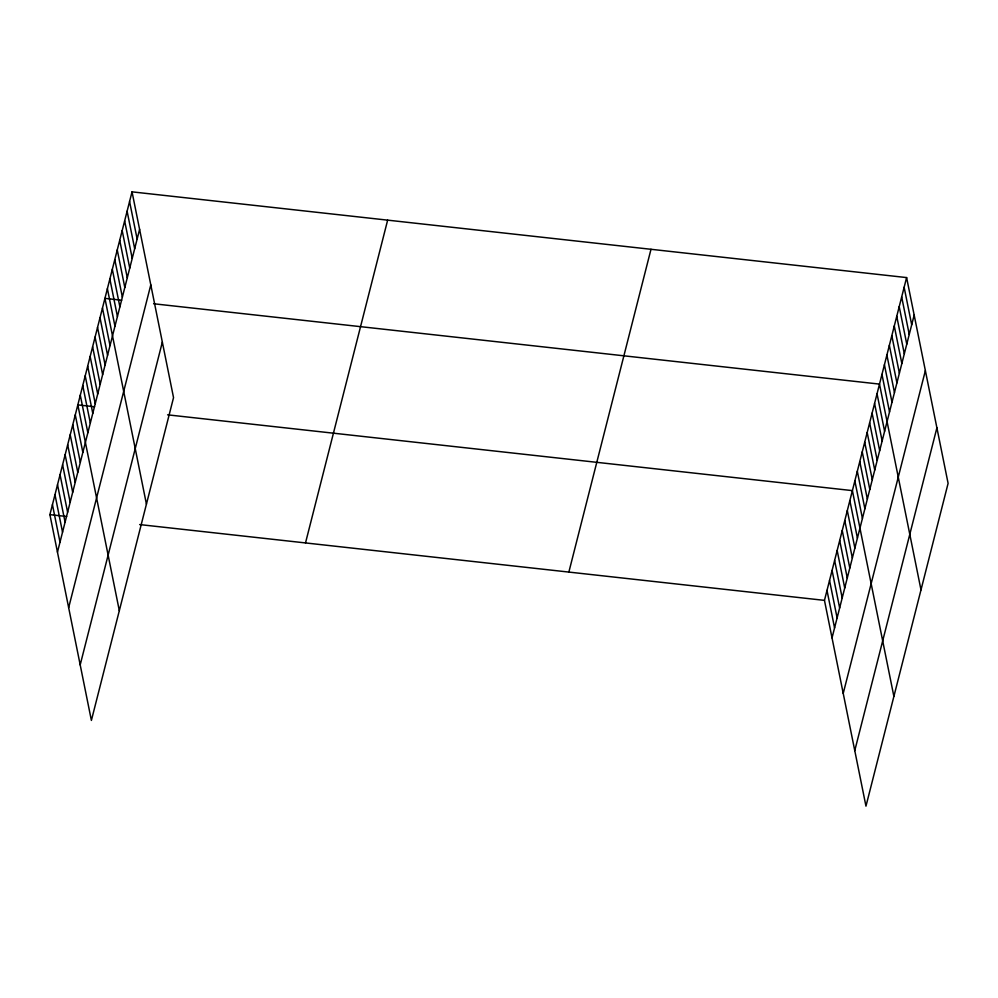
<?xml version="1.0" encoding="UTF-8"?>
<svg xmlns="http://www.w3.org/2000/svg" width="998" height="998" viewBox="0 0 998 998"><rect width="100%" height="100%" fill="white"/><g stroke="black" fill="none" stroke-linecap="round" stroke-linejoin="round"><path stroke-width="1.5" d="M132.035 191.853L173.54 397.628L91.392 720.419L49.9 514.644L132.035 191.853L906.608 277.581L948.1 483.356L865.965 806.147L824.46 600.372L906.608 277.581M57.46 552.144L139.608 229.353M68.662 607.67L150.798 284.879M80.189 664.893L162.337 342.102M305.513 542.924L387.648 220.146M568.86 572.079L650.995 249.288M832.033 637.872L914.168 315.081M843.223 693.398L925.371 370.607M854.762 750.621L936.897 427.83M121.669 300.223L104.94 298.365L146.432 504.152M153.617 303.754L879.5 384.105L920.992 589.88M94.561 406.747L77.832 404.889L119.323 610.676M167.589 414.831L852.392 490.617L893.884 696.404M49.9 514.644L66.641 516.49M139.67 524.574L824.46 600.372M904.138 287.262L911.698 324.762M901.681 296.942L909.24 334.442M899.21 306.636L906.77 344.135M896.753 316.316L904.313 353.816M894.283 325.997L901.843 363.497M891.825 335.677L899.385 373.177M889.355 345.37L896.915 382.87M886.898 355.051L894.457 392.551M884.428 364.732L891.987 402.231M881.97 374.412L889.53 411.912M877.042 393.786L884.602 431.286M874.572 403.466L882.132 440.966M872.102 413.147L879.675 450.647M869.645 422.84L877.205 460.328M867.175 432.521L874.735 470.021M864.717 442.201L872.277 479.701M862.247 451.882L869.807 489.382M859.789 461.575L867.349 499.062M857.319 471.256L864.879 508.755M854.862 480.936L862.422 518.436M849.859 500.597L857.419 538.097M847.314 510.577L854.874 548.077M844.782 520.557L852.342 558.057M842.237 530.524L849.797 568.024M839.705 540.504L847.265 578.004M837.16 550.484L844.72 587.984M834.627 560.464L842.187 597.964M832.082 570.432L839.642 607.932M829.538 580.412L837.11 617.912M827.005 590.392L834.565 627.892M129.578 201.534L137.138 239.033M127.108 211.214L134.68 248.714M124.65 220.895L132.21 258.395M122.18 230.588L129.74 268.088M119.723 240.269L127.282 277.768M117.253 249.949L124.812 287.449M114.795 259.63L122.355 297.13M112.325 269.323L119.885 306.823M109.867 279.003L117.427 316.503M107.397 288.684L114.957 326.184M102.47 308.058L110.03 345.558M100.012 317.738L107.572 355.238M97.542 327.419L105.102 364.919M95.072 337.099L102.644 374.599M92.614 346.793L100.174 384.292M90.144 356.473L97.704 393.973M87.687 366.154L95.247 403.654M85.217 375.834L92.777 413.334M82.759 385.527L90.319 423.027M80.289 395.208L87.849 432.708M75.287 414.869L82.846 452.368M72.754 424.849L80.314 462.348M70.209 434.816L77.769 472.316M67.677 444.796L75.237 482.296M65.132 454.776L72.692 492.276M62.6 464.756L70.159 502.256M60.055 474.736L67.615 512.224M57.522 484.704L65.082 522.204M54.977 494.684L62.537 532.184M52.445 504.664L60.005 542.163"/></g></svg>
